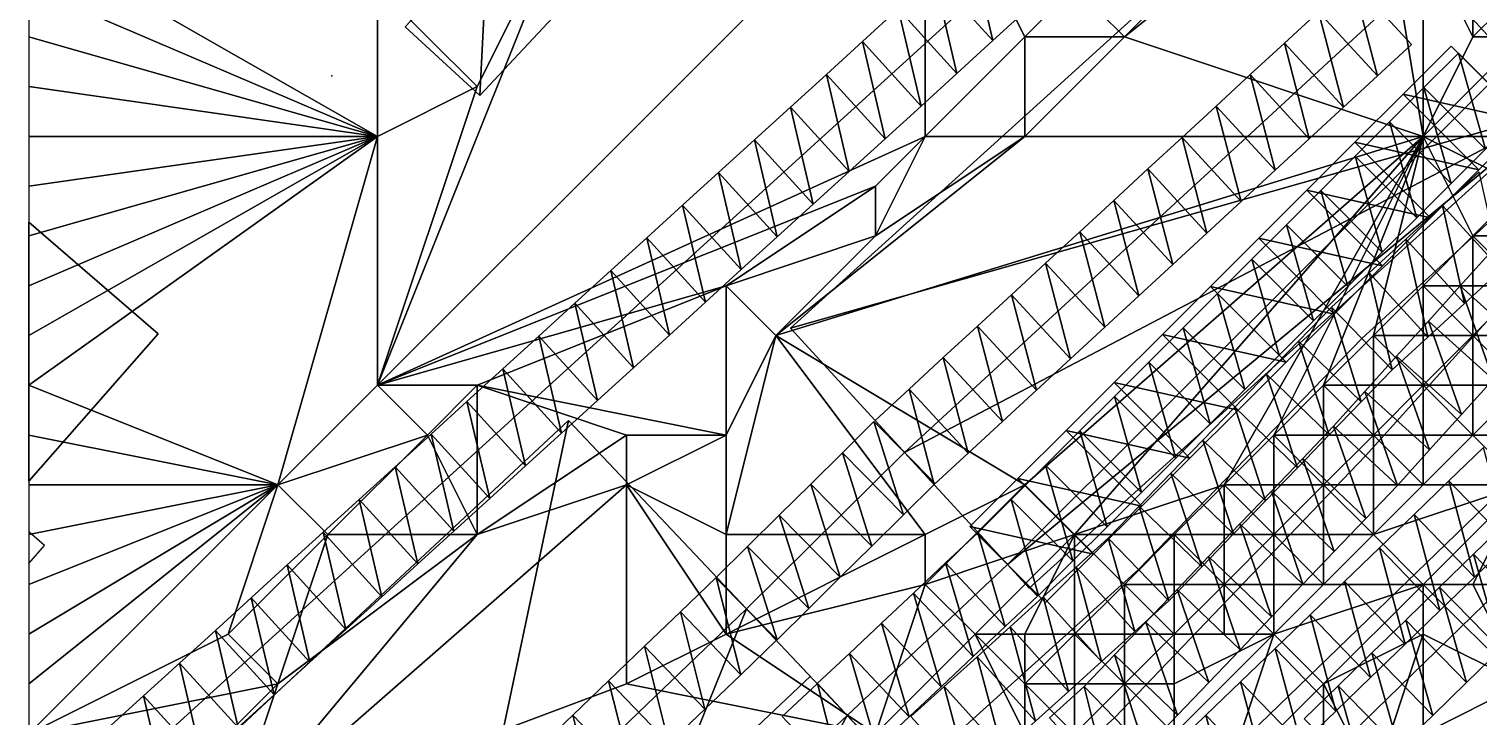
# Model space of a CAD drawing. Header units: metres. Extents: x -1103 to 901, y -902 to 905.
# Drawn here: x -1100 to -1041.8, y -477.3 to -449.7 of the extents above; entities that cross this region are included whole.
import ezdxf

# ---------------------------------------------------------------- set-up
doc = ezdxf.new("R2010")
doc.units = ezdxf.units.M
for name, color, linetype in [('OSM_BUILDING_FOOTPRINTS', 7, 'CONTINUOUS'), ('OSM_BUILDING_ROOFS', 1, 'CONTINUOUS'), ('OSM_BUILDING_WALLS', 8, 'CONTINUOUS'), ('OSM_RAIL_AXES', 6, 'CONTINUOUS'), ('OSM_RAIL_SURFACE', 7, 'CONTINUOUS'), ('OSM_TERRAIN', 3, 'CONTINUOUS'), ('OSM_TREES', 3, 'CONTINUOUS'), ('OSM_TUNNELS', 252, 'CONTINUOUS')]:
    doc.layers.add(name, color=color, linetype=linetype)

msp = doc.modelspace()

# ---------------------------------------------------------------- linework, layer by layer
at = {"layer": 'OSM_BUILDING_FOOTPRINTS'}
for points in [[(-1048.227, -442.514, 16.008), (-1038.632, -452.964, 16.008), (-1059.821, -472.152, 16.008), (-1060.694, -471.201, 16.008), (-1064.829, -466.7, 16.008), (-1069.416, -461.702, 16.008), (-1048.227, -442.514, 16.008)], [(-1081.564, -446.053, 17.325), (-1084.891, -449.592, 17.325), (-1081.896, -452.357, 17.325), (-1078.58, -448.818, 17.325), (-1081.564, -446.053, 17.325)], [(-1094.806, -461.934, 18.063), (-1100, -457.449, 18.063), (-1100, -467.852, 18.063)], [(-1054.416, -490.72, 14.952), (-1057.069, -487.9, 14.952), (-1059.025, -485.843, 14.952), (-1062.142, -482.548, 14.952), (-1064.729, -479.805, 14.952), (-1067.139, -477.262, 14.952), (-1071.184, -472.982, 14.952), (-1078.336, -465.418, 14.952), (-1100, -485.639, 14.952), (-1100, -507.15, 14.952), (-1099.547, -507.63, 14.952), (-1096.806, -510.528, 14.952), (-1094.584, -512.883, 14.952), (-1091.168, -516.488, 14.952), (-1089.488, -518.269, 14.952), (-1086.88, -521.022, 14.952)], [(-1099.371, -470.439, 18.063), (-1100, -469.894, 18.063), (-1100, -471.155, 18.063)]]:
    msp.add_polyline3d(points, close=True, dxfattribs=at)
at = {"layer": 'OSM_BUILDING_ROOFS'}
for points in [[(-1038.632, -452.964, 21.208), (-1048.227, -442.514, 21.208), (-1069.416, -461.702, 21.208)], [(-1081.896, -452.357, 22.525), (-1081.564, -446.053, 22.525), (-1084.891, -449.592, 22.525)], [(-1081.896, -452.357, 22.525), (-1078.58, -448.818, 22.525), (-1081.564, -446.053, 22.525)], [(-1038.632, -452.964, 21.208), (-1069.416, -461.702, 21.208), (-1064.829, -466.7, 21.208)], [(-1038.632, -452.964, 21.208), (-1064.829, -466.7, 21.208), (-1060.694, -471.201, 21.208)], [(-1038.632, -452.964, 21.208), (-1060.694, -471.201, 21.208), (-1059.821, -472.152, 21.208)], [(-1100, -457.449, 32.863), (-1100, -467.852, 32.863), (-1094.806, -461.934, 32.863)], [(-1089.488, -518.269, 20.152), (-1078.336, -465.418, 20.152), (-1100, -485.639, 20.152)], [(-1089.488, -518.269, 20.152), (-1071.184, -472.982, 20.152), (-1078.336, -465.418, 20.152)], [(-1089.488, -518.269, 20.152), (-1067.139, -477.262, 20.152), (-1071.184, -472.982, 20.152)], [(-1089.488, -518.269, 20.152), (-1064.729, -479.805, 20.152), (-1067.139, -477.262, 20.152)]]:
    msp.add_3dface(points, dxfattribs=at)
at = {"layer": 'OSM_BUILDING_WALLS'}
for points in [[(-1048.227, -442.514, 16.008), (-1069.416, -461.702, 16.008), (-1069.416, -461.702, 21.208)], [(-1048.227, -442.514, 16.008), (-1069.416, -461.702, 21.208), (-1048.227, -442.514, 21.208)], [(-1038.632, -452.964, 16.008), (-1048.227, -442.514, 16.008), (-1048.227, -442.514, 21.208)], [(-1038.632, -452.964, 16.008), (-1048.227, -442.514, 21.208), (-1038.632, -452.964, 21.208)], [(-1081.896, -452.357, 17.325), (-1078.58, -448.818, 17.325), (-1078.58, -448.818, 22.525)], [(-1081.896, -452.357, 17.325), (-1078.58, -448.818, 22.525), (-1081.896, -452.357, 22.525)], [(-1084.891, -449.592, 17.325), (-1081.896, -452.357, 17.325), (-1081.896, -452.357, 22.525)], [(-1084.891, -449.592, 17.325), (-1081.896, -452.357, 22.525), (-1084.891, -449.592, 22.525)], [(-1059.821, -472.152, 16.008), (-1038.632, -452.964, 16.008), (-1038.632, -452.964, 21.208)], [(-1059.821, -472.152, 16.008), (-1038.632, -452.964, 21.208), (-1059.821, -472.152, 21.208)], [(-1094.806, -461.934, 18.063), (-1100, -457.449, 18.063), (-1100, -457.449, 32.863)], [(-1094.806, -461.934, 18.063), (-1100, -457.449, 32.863), (-1094.806, -461.934, 32.863)], [(-1100, -457.449, 18.063), (-1100, -467.852, 18.063), (-1100, -467.852, 32.863)], [(-1100, -457.449, 18.063), (-1100, -467.852, 32.863), (-1100, -457.449, 32.863)], [(-1069.416, -461.702, 16.008), (-1064.829, -466.7, 16.008), (-1064.829, -466.7, 21.208)], [(-1069.416, -461.702, 16.008), (-1064.829, -466.7, 21.208), (-1069.416, -461.702, 21.208)], [(-1100, -467.852, 18.063), (-1094.806, -461.934, 18.063), (-1094.806, -461.934, 32.863)], [(-1100, -467.852, 18.063), (-1094.806, -461.934, 32.863), (-1100, -467.852, 32.863)], [(-1078.336, -465.418, 14.952), (-1100, -485.639, 14.952), (-1100, -485.639, 20.152)], [(-1078.336, -465.418, 14.952), (-1100, -485.639, 20.152), (-1078.336, -465.418, 20.152)], [(-1071.184, -472.982, 14.952), (-1078.336, -465.418, 14.952), (-1078.336, -465.418, 20.152)], [(-1071.184, -472.982, 14.952), (-1078.336, -465.418, 20.152), (-1071.184, -472.982, 20.152)], [(-1064.829, -466.7, 16.008), (-1060.694, -471.201, 16.008), (-1060.694, -471.201, 21.208)], [(-1064.829, -466.7, 16.008), (-1060.694, -471.201, 21.208), (-1064.829, -466.7, 21.208)], [(-1060.694, -471.201, 16.008), (-1059.821, -472.152, 16.008), (-1059.821, -472.152, 21.208)], [(-1060.694, -471.201, 16.008), (-1059.821, -472.152, 21.208), (-1060.694, -471.201, 21.208)], [(-1067.139, -477.262, 14.952), (-1071.184, -472.982, 14.952), (-1071.184, -472.982, 20.152)], [(-1067.139, -477.262, 14.952), (-1071.184, -472.982, 20.152), (-1067.139, -477.262, 20.152)], [(-1064.729, -479.805, 14.952), (-1067.139, -477.262, 14.952), (-1067.139, -477.262, 20.152)], [(-1064.729, -479.805, 14.952), (-1067.139, -477.262, 20.152), (-1064.729, -479.805, 20.152)]]:
    msp.add_3dface(points, dxfattribs=at)
at = {"layer": 'OSM_RAIL_AXES'}
for points in [[(-974.511, -394.273, 14.413), (-988.582, -407.776, 13.994), (-993.843, -414.334, 14.639), (-1002.509, -423.613, 14.852), (-1013.784, -437.68, 15.751), (-1032.011, -459.688, 16.295), (-1036.686, -468.082, 16.296), (-1057.069, -487.9, 17.326)], [(-1002.509, -423.613, 14.852), (-1025.931, -444.228, 16.53), (-1033.193, -449.967, 17.054), (-1046.469, -462.121, 18.558), (-1055.433, -471.4, 18.394), (-1064.729, -479.805, 18.292)], [(-1042.247, -430.459, 19.01), (-1100, -483.028, 19.033)], [(-1025.931, -444.228, 16.53), (-1046.314, -466.833, 17.554), (-1056.395, -477.361, 17.577), (-1062.142, -482.548, 17.852)], [(-1045.651, -449.016, 18.984), (-1064.829, -466.7, 19.357)], [(-1041.351, -451.892, 18.395), (-1060.694, -471.201, 18.579)], [(-1032.011, -459.688, 16.295), (-1058.472, -485.246, 17.521), (-1059.025, -485.843, 17.533)], [(-1064.829, -466.7, 18.992), (-1071.184, -472.982, 18.958)], [(-1060.694, -471.201, 18.612), (-1067.139, -477.262, 18.656)], [(-1071.184, -472.982, 19.387), (-1100, -500.659, 19.415)], [(-1067.139, -477.262, 18.634), (-1099.547, -507.63, 18.77)]]:
    msp.add_polyline3d(points, dxfattribs=at)
at = {"layer": 'OSM_RAIL_SURFACE'}
for points in [[(-1062.195, -446.25, 20.013), (-1063.638, -447.564, 20.02), (-1061.282, -450.153, 19.931)], [(-1062.195, -446.25, 20.013), (-1061.282, -450.153, 19.931), (-1059.839, -448.838, 19.914)], [(-1063.638, -447.564, 20.02), (-1065.082, -448.879, 20.022), (-1062.726, -451.467, 19.938)], [(-1063.638, -447.564, 20.02), (-1062.726, -451.467, 19.938), (-1061.282, -450.153, 19.931)], [(-1046.837, -447.73, 19.104), (-1048.207, -448.993, 19.142), (-1045.834, -451.566, 19.142)], [(-1046.837, -447.73, 19.104), (-1045.834, -451.566, 19.142), (-1044.465, -450.303, 19.104)], [(-1065.082, -448.879, 20.022), (-1066.526, -450.193, 20.023), (-1064.17, -452.781, 19.944)], [(-1065.082, -448.879, 20.022), (-1064.17, -452.781, 19.944), (-1062.726, -451.467, 19.938)], [(-1048.207, -448.993, 19.142), (-1049.577, -450.256, 19.179), (-1047.204, -452.829, 19.179)], [(-1048.207, -448.993, 19.142), (-1047.204, -452.829, 19.179), (-1045.834, -451.566, 19.142)], [(-1066.526, -450.193, 20.023), (-1067.97, -451.507, 20.023), (-1065.614, -454.095, 19.945)], [(-1066.526, -450.193, 20.023), (-1065.614, -454.095, 19.945), (-1064.17, -452.781, 19.944)], [(-1049.577, -450.256, 19.179), (-1050.947, -451.519, 19.21), (-1048.574, -454.092, 19.21)], [(-1049.577, -450.256, 19.179), (-1048.574, -454.092, 19.21), (-1047.204, -452.829, 19.179)], [(-1042.587, -450.653, 18.515), (-1043.969, -452.032, 18.534), (-1041.496, -454.509, 18.534)], [(-1042.587, -450.653, 18.515), (-1041.496, -454.509, 18.534), (-1040.115, -453.13, 18.515)], [(-1067.97, -451.507, 20.023), (-1069.414, -452.821, 20.023), (-1067.058, -455.41, 19.944)], [(-1067.97, -451.507, 20.023), (-1067.058, -455.41, 19.944), (-1065.614, -454.095, 19.945)], [(-1050.947, -451.519, 19.21), (-1052.317, -452.782, 19.24), (-1049.944, -455.355, 19.24)], [(-1050.947, -451.519, 19.21), (-1049.944, -455.355, 19.24), (-1048.574, -454.092, 19.21)], [(-1043.969, -452.032, 18.534), (-1045.351, -453.412, 18.553), (-1042.878, -455.889, 18.553)], [(-1043.969, -452.032, 18.534), (-1042.878, -455.889, 18.553), (-1041.496, -454.509, 18.534)], [(-1069.414, -452.821, 20.023), (-1070.858, -454.135, 20.024), (-1068.502, -456.724, 19.927)], [(-1069.414, -452.821, 20.023), (-1068.502, -456.724, 19.927), (-1067.058, -455.41, 19.944)], [(-1052.317, -452.782, 19.24), (-1053.686, -454.046, 19.257), (-1051.314, -456.619, 19.257)], [(-1052.317, -452.782, 19.24), (-1051.314, -456.619, 19.257), (-1049.944, -455.355, 19.24)], [(-1045.351, -453.412, 18.553), (-1046.732, -454.791, 18.566), (-1044.26, -457.268, 18.566)], [(-1045.351, -453.412, 18.553), (-1044.26, -457.268, 18.566), (-1042.878, -455.889, 18.553)], [(-1070.858, -454.135, 20.024), (-1072.301, -455.45, 20.024), (-1069.945, -458.038, 19.948)], [(-1070.858, -454.135, 20.024), (-1069.945, -458.038, 19.948), (-1068.502, -456.724, 19.927)], [(-1053.686, -454.046, 19.257), (-1055.056, -455.309, 19.274), (-1052.684, -457.882, 19.274)], [(-1053.686, -454.046, 19.257), (-1052.684, -457.882, 19.274), (-1051.314, -456.619, 19.257)], [(-1046.732, -454.791, 18.566), (-1048.114, -456.17, 18.579), (-1045.641, -458.647, 18.579)], [(-1046.732, -454.791, 18.566), (-1045.641, -458.647, 18.579), (-1044.26, -457.268, 18.566)], [(-1072.301, -455.45, 20.024), (-1073.745, -456.764, 20.025), (-1071.389, -459.352, 19.99)], [(-1072.301, -455.45, 20.024), (-1071.389, -459.352, 19.99), (-1069.945, -458.038, 19.948)], [(-1055.056, -455.309, 19.274), (-1056.426, -456.572, 19.312), (-1054.053, -459.145, 19.312)], [(-1055.056, -455.309, 19.274), (-1054.053, -459.145, 19.312), (-1052.684, -457.882, 19.274)], [(-1041.75, -455.429, 18.604), (-1043.225, -456.779, 18.782), (-1040.862, -459.361, 18.067)], [(-1056.426, -456.572, 19.312), (-1057.796, -457.835, 19.349), (-1055.423, -460.408, 19.349)], [(-1056.426, -456.572, 19.312), (-1055.423, -460.408, 19.349), (-1054.053, -459.145, 19.312)], [(-1048.114, -456.17, 18.579), (-1049.496, -457.549, 18.588), (-1047.023, -460.026, 18.588)], [(-1048.114, -456.17, 18.579), (-1047.023, -460.026, 18.588), (-1045.641, -458.647, 18.579)], [(-1073.745, -456.764, 20.025), (-1075.189, -458.078, 20.025), (-1072.833, -460.666, 19.954)], [(-1073.745, -456.764, 20.025), (-1072.833, -460.666, 19.954), (-1071.389, -459.352, 19.99)], [(-1043.225, -456.779, 18.782), (-1044.7, -458.13, 18.802), (-1042.337, -460.711, 18.299)], [(-1043.225, -456.779, 18.782), (-1042.337, -460.711, 18.299), (-1040.862, -459.361, 18.067)], [(-1049.496, -457.549, 18.588), (-1050.877, -458.929, 18.597), (-1048.405, -461.406, 18.597)], [(-1049.496, -457.549, 18.588), (-1048.405, -461.406, 18.597), (-1047.023, -460.026, 18.588)], [(-1075.189, -458.078, 20.025), (-1076.633, -459.392, 20.025), (-1074.277, -461.981, 19.846)], [(-1075.189, -458.078, 20.025), (-1074.277, -461.981, 19.846), (-1072.833, -460.666, 19.954)], [(-1057.796, -457.835, 19.349), (-1059.166, -459.098, 19.377), (-1056.793, -461.671, 19.377)], [(-1057.796, -457.835, 19.349), (-1056.793, -461.671, 19.377), (-1055.423, -460.408, 19.349)], [(-1044.7, -458.13, 18.802), (-1046.175, -459.48, 18.805), (-1043.812, -462.062, 18.538)], [(-1044.7, -458.13, 18.802), (-1043.812, -462.062, 18.538), (-1042.337, -460.711, 18.299)], [(-1050.877, -458.929, 18.597), (-1052.259, -460.308, 18.624), (-1049.786, -462.785, 18.624)], [(-1050.877, -458.929, 18.597), (-1049.786, -462.785, 18.624), (-1048.405, -461.406, 18.597)], [(-1041.244, -458.597, 18.323), (-1042.518, -460.009, 18.642), (-1039.919, -462.353, 17.489)], [(-1076.633, -459.392, 20.025), (-1078.077, -460.707, 20.017), (-1075.721, -463.295, 19.739)], [(-1076.633, -459.392, 20.025), (-1075.721, -463.295, 19.739), (-1074.277, -461.981, 19.846)], [(-1059.166, -459.098, 19.377), (-1060.536, -460.361, 19.406), (-1058.163, -462.934, 19.406)], [(-1059.166, -459.098, 19.377), (-1058.163, -462.934, 19.406), (-1056.793, -461.671, 19.377)], [(-1046.175, -459.48, 18.805), (-1047.688, -460.866, 18.788), (-1045.25, -463.377, 18.291)], [(-1046.175, -459.48, 18.805), (-1045.25, -463.377, 18.291), (-1043.812, -462.062, 18.538)], [(-1042.518, -460.009, 18.642), (-1043.792, -461.422, 18.556), (-1041.192, -463.766, 17.35)], [(-1042.518, -460.009, 18.642), (-1041.192, -463.766, 17.35), (-1039.919, -462.353, 17.489)], [(-1060.536, -460.361, 19.406), (-1061.905, -461.624, 19.429), (-1059.533, -464.197, 19.429)], [(-1060.536, -460.361, 19.406), (-1059.533, -464.197, 19.429), (-1058.163, -462.934, 19.406)], [(-1052.259, -460.308, 18.624), (-1053.641, -461.687, 18.651), (-1051.168, -464.164, 18.651)], [(-1052.259, -460.308, 18.624), (-1051.168, -464.164, 18.651), (-1049.786, -462.785, 18.624)], [(-1078.077, -460.707, 20.017), (-1079.521, -462.021, 20.05), (-1077.165, -464.609, 19.632)], [(-1078.077, -460.707, 20.017), (-1077.165, -464.609, 19.632), (-1075.721, -463.295, 19.739)], [(-1047.688, -460.866, 18.788), (-1049.008, -462.231, 18.759), (-1046.491, -464.663, 18.331)], [(-1047.688, -460.866, 18.788), (-1046.491, -464.663, 18.331), (-1045.25, -463.377, 18.291)], [(-1061.905, -461.624, 19.429), (-1063.275, -462.887, 19.452), (-1060.903, -465.46, 19.452)], [(-1061.905, -461.624, 19.429), (-1060.903, -465.46, 19.452), (-1059.533, -464.197, 19.429)], [(-1053.641, -461.687, 18.651), (-1055.022, -463.066, 18.665), (-1052.55, -465.543, 18.665)], [(-1053.641, -461.687, 18.651), (-1052.55, -465.543, 18.665), (-1051.168, -464.164, 18.651)], [(-1043.792, -461.422, 18.556), (-1045.066, -462.835, 18.251), (-1042.466, -465.179, 17.238)], [(-1043.792, -461.422, 18.556), (-1042.466, -465.179, 17.238), (-1041.192, -463.766, 17.35)], [(-1079.521, -462.021, 20.05), (-1080.964, -463.335, 19.661), (-1078.608, -465.923, 19.336)], [(-1079.521, -462.021, 20.05), (-1078.608, -465.923, 19.336), (-1077.165, -464.609, 19.632)], [(-1049.008, -462.231, 18.759), (-1050.288, -463.557, 18.736), (-1047.771, -465.988, 18.523)], [(-1049.008, -462.231, 18.759), (-1047.771, -465.988, 18.523), (-1046.491, -464.663, 18.331)], [(-1063.275, -462.887, 19.452), (-1064.645, -464.151, 19.465), (-1062.272, -466.724, 19.465)], [(-1063.275, -462.887, 19.452), (-1062.272, -466.724, 19.465), (-1060.903, -465.46, 19.452)], [(-1045.066, -462.835, 18.251), (-1046.34, -464.248, 18.534), (-1043.74, -466.592, 17.373)], [(-1045.066, -462.835, 18.251), (-1043.74, -466.592, 17.373), (-1042.466, -465.179, 17.238)], [(-1080.964, -463.335, 19.661), (-1082.408, -464.649, 19.431), (-1080.052, -467.238, 19.278)], [(-1080.964, -463.335, 19.661), (-1080.052, -467.238, 19.278), (-1078.608, -465.923, 19.336)], [(-1055.022, -463.066, 18.665), (-1056.404, -464.446, 18.68), (-1053.931, -466.923, 18.68)], [(-1055.022, -463.066, 18.665), (-1053.931, -466.923, 18.68), (-1052.55, -465.543, 18.665)], [(-1050.288, -463.557, 18.736), (-1051.569, -464.882, 18.713), (-1049.052, -467.314, 18.162)], [(-1050.288, -463.557, 18.736), (-1049.052, -467.314, 18.162), (-1047.771, -465.988, 18.523)], [(-1064.645, -464.151, 19.465), (-1066.015, -465.414, 19.477), (-1063.642, -467.987, 19.477)], [(-1064.645, -464.151, 19.465), (-1063.642, -467.987, 19.477), (-1062.272, -466.724, 19.465)], [(-1082.408, -464.649, 19.431), (-1083.852, -465.963, 19.328), (-1081.496, -468.552, 19.221)], [(-1082.408, -464.649, 19.431), (-1081.496, -468.552, 19.221), (-1080.052, -467.238, 19.278)], [(-1056.404, -464.446, 18.68), (-1057.786, -465.825, 18.689), (-1055.313, -468.302, 18.689)], [(-1056.404, -464.446, 18.68), (-1055.313, -468.302, 18.689), (-1053.931, -466.923, 18.68)], [(-1046.34, -464.248, 18.534), (-1047.596, -465.642, 18.443), (-1045.031, -468.023, 17.323)], [(-1046.34, -464.248, 18.534), (-1045.031, -468.023, 17.323), (-1043.74, -466.592, 17.373)], [(-1051.569, -464.882, 18.713), (-1052.85, -466.208, 18.69), (-1050.333, -468.639, 18.288)], [(-1051.569, -464.882, 18.713), (-1050.333, -468.639, 18.288), (-1049.052, -467.314, 18.162)], [(-1066.059, -465.456, 19.14), (-1067.33, -466.712, 19.166), (-1064.87, -469.201, 19.137)], [(-1066.059, -465.456, 19.14), (-1064.87, -469.201, 19.137), (-1063.598, -467.945, 19.084)], [(-1057.786, -465.825, 18.689), (-1059.167, -467.204, 18.697), (-1056.695, -469.681, 18.697)], [(-1057.786, -465.825, 18.689), (-1056.695, -469.681, 18.697), (-1055.313, -468.302, 18.689)], [(-1047.596, -465.642, 18.443), (-1048.838, -466.938, 18.175), (-1046.31, -469.359, 17.209)], [(-1047.596, -465.642, 18.443), (-1046.31, -469.359, 17.209), (-1045.031, -468.023, 17.323)], [(-1083.852, -465.963, 19.328), (-1085.296, -467.278, 19.319), (-1082.94, -469.866, 19.174)], [(-1083.852, -465.963, 19.328), (-1082.94, -469.866, 19.174), (-1081.496, -468.552, 19.221)], [(-1052.85, -466.208, 18.69), (-1054.13, -467.533, 18.667), (-1051.613, -469.965, 18.377)], [(-1052.85, -466.208, 18.69), (-1051.613, -469.965, 18.377), (-1050.333, -468.639, 18.288)], [(-1041.583, -466.5, 16.913), (-1042.975, -467.845, 16.94), (-1040.544, -470.363, 16.617)], [(-1067.33, -466.712, 19.166), (-1068.601, -467.968, 19.134), (-1066.141, -470.458, 19.113)], [(-1067.33, -466.712, 19.166), (-1066.141, -470.458, 19.113), (-1064.87, -469.201, 19.137)], [(-1048.838, -466.938, 18.175), (-1050.098, -468.254, 18.47), (-1047.57, -470.675, 17.294)], [(-1048.838, -466.938, 18.175), (-1047.57, -470.675, 17.294), (-1046.31, -469.359, 17.209)], [(-1085.296, -467.278, 19.319), (-1086.74, -468.592, 19.334), (-1084.384, -471.18, 19.201)], [(-1085.296, -467.278, 19.319), (-1084.384, -471.18, 19.201), (-1082.94, -469.866, 19.174)], [(-1059.167, -467.204, 18.697), (-1060.549, -468.583, 18.698), (-1058.076, -471.06, 18.698)], [(-1059.167, -467.204, 18.697), (-1058.076, -471.06, 18.698), (-1056.695, -469.681, 18.697)], [(-1054.13, -467.533, 18.667), (-1055.411, -468.859, 18.643), (-1052.894, -471.29, 18.039)], [(-1054.13, -467.533, 18.667), (-1052.894, -471.29, 18.039), (-1051.613, -469.965, 18.377)], [(-1068.601, -467.968, 19.134), (-1069.872, -469.225, 19.101), (-1067.412, -471.714, 19.103)], [(-1068.601, -467.968, 19.134), (-1067.412, -471.714, 19.103), (-1066.141, -470.458, 19.113)], [(-1050.098, -468.254, 18.47), (-1051.358, -469.57, 18.268), (-1048.83, -471.991, 17.271)], [(-1050.098, -468.254, 18.47), (-1048.83, -471.991, 17.271), (-1047.57, -470.675, 17.294)], [(-1042.975, -467.845, 16.94), (-1044.368, -469.191, 16.959), (-1041.937, -471.708, 16.517)], [(-1042.975, -467.845, 16.94), (-1041.937, -471.708, 16.517), (-1040.544, -470.363, 16.617)], [(-1086.74, -468.592, 19.334), (-1088.184, -469.906, 19.349), (-1085.828, -472.494, 19.231)], [(-1086.74, -468.592, 19.334), (-1085.828, -472.494, 19.231), (-1084.384, -471.18, 19.201)], [(-1060.549, -468.583, 18.698), (-1061.931, -469.963, 18.699), (-1059.458, -472.44, 18.699)], [(-1060.549, -468.583, 18.698), (-1059.458, -472.44, 18.699), (-1058.076, -471.06, 18.698)], [(-1069.872, -469.225, 19.101), (-1071.143, -470.481, 19.078), (-1068.683, -472.97, 18.99)], [(-1069.872, -469.225, 19.101), (-1068.683, -472.97, 18.99), (-1067.412, -471.714, 19.103)], [(-1055.411, -468.859, 18.643), (-1056.65, -470.143, 18.622), (-1054.216, -472.657, 18.218)], [(-1055.411, -468.859, 18.643), (-1054.216, -472.657, 18.218), (-1052.894, -471.29, 18.039)], [(-1044.368, -469.191, 16.959), (-1045.761, -470.536, 16.983), (-1043.329, -473.053, 16.726)], [(-1044.368, -469.191, 16.959), (-1043.329, -473.053, 16.726), (-1041.937, -471.708, 16.517)], [(-1088.184, -469.906, 19.349), (-1089.627, -471.22, 19.379), (-1087.271, -473.809, 19.261)], [(-1088.184, -469.906, 19.349), (-1087.271, -473.809, 19.261), (-1085.828, -472.494, 19.231)], [(-1061.893, -469.926, 18.875), (-1063.182, -471.138, 18.834), (-1060.784, -473.688, 18.611)], [(-1061.893, -469.926, 18.875), (-1060.784, -473.688, 18.611), (-1059.496, -472.476, 18.554)], [(-1051.358, -469.57, 18.268), (-1052.618, -470.886, 18.144), (-1050.09, -473.307, 17.236)], [(-1051.358, -469.57, 18.268), (-1050.09, -473.307, 17.236), (-1048.83, -471.991, 17.271)], [(-1040.624, -469.47, 16.705), (-1041.983, -470.791, 16.718), (-1039.543, -473.3, 16.364)], [(-1071.143, -470.481, 19.078), (-1072.415, -471.737, 19.034), (-1069.954, -474.226, 18.98)], [(-1071.143, -470.481, 19.078), (-1069.954, -474.226, 18.98), (-1068.683, -472.97, 18.99)], [(-1056.65, -470.143, 18.622), (-1057.935, -471.303, 18.582), (-1055.587, -473.899, 18.278)], [(-1056.65, -470.143, 18.622), (-1055.587, -473.899, 18.278), (-1054.216, -472.657, 18.218)], [(-1045.761, -470.536, 16.983), (-1047.154, -471.881, 16.994), (-1044.722, -474.398, 16.595)], [(-1045.761, -470.536, 16.983), (-1044.722, -474.398, 16.595), (-1043.329, -473.053, 16.726)], [(-1063.182, -471.138, 18.834), (-1064.471, -472.35, 18.804), (-1062.073, -474.9, 18.742)], [(-1063.182, -471.138, 18.834), (-1062.073, -474.9, 18.742), (-1060.784, -473.688, 18.611)], [(-1052.618, -470.886, 18.144), (-1053.878, -472.202, 18.366), (-1051.35, -474.623, 17.226)], [(-1052.618, -470.886, 18.144), (-1051.35, -474.623, 17.226), (-1050.09, -473.307, 17.236)], [(-1041.983, -470.791, 16.718), (-1043.341, -472.112, 16.783), (-1040.901, -474.622, 16.336)], [(-1041.983, -470.791, 16.718), (-1040.901, -474.622, 16.336), (-1039.543, -473.3, 16.364)], [(-1089.627, -471.22, 19.379), (-1091.071, -472.535, 19.41), (-1088.715, -475.123, 19.279)], [(-1089.627, -471.22, 19.379), (-1088.715, -475.123, 19.279), (-1087.271, -473.809, 19.261)], [(-1072.397, -471.72, 19.507), (-1073.837, -473.104, 19.507), (-1071.413, -475.628, 19.507)], [(-1072.397, -471.72, 19.507), (-1071.413, -475.628, 19.507), (-1069.972, -474.244, 19.507)], [(-1057.935, -471.303, 18.582), (-1059.263, -472.503, 18.502), (-1056.915, -475.1, 17.991)], [(-1057.935, -471.303, 18.582), (-1056.915, -475.1, 17.991), (-1055.587, -473.899, 18.278)], [(-1053.878, -472.202, 18.366), (-1055.138, -473.519, 18.105), (-1052.61, -475.939, 17.253)], [(-1053.878, -472.202, 18.366), (-1052.61, -475.939, 17.253), (-1051.35, -474.623, 17.226)], [(-1047.154, -471.881, 16.994), (-1048.546, -473.226, 17.004), (-1046.115, -475.744, 16.724)], [(-1047.154, -471.881, 16.994), (-1046.115, -475.744, 16.724), (-1044.722, -474.398, 16.595)], [(-1043.341, -472.112, 16.783), (-1044.7, -473.433, 16.783), (-1042.26, -475.943, 16.372)], [(-1043.341, -472.112, 16.783), (-1042.26, -475.943, 16.372), (-1040.901, -474.622, 16.336)], [(-1091.071, -472.535, 19.41), (-1092.515, -473.849, 19.424), (-1090.159, -476.437, 19.277)], [(-1091.071, -472.535, 19.41), (-1090.159, -476.437, 19.277), (-1088.715, -475.123, 19.279)], [(-1064.471, -472.35, 18.804), (-1065.76, -473.563, 18.824), (-1063.362, -476.112, 18.717)], [(-1064.471, -472.35, 18.804), (-1063.362, -476.112, 18.717), (-1062.073, -474.9, 18.742)], [(-1059.263, -472.503, 18.502), (-1060.591, -473.704, 18.569), (-1058.243, -476.3, 18.297)], [(-1059.263, -472.503, 18.502), (-1058.243, -476.3, 18.297), (-1056.915, -475.1, 17.991)], [(-1073.837, -473.104, 19.507), (-1075.278, -474.487, 19.506), (-1072.854, -477.012, 19.506)], [(-1073.837, -473.104, 19.507), (-1072.854, -477.012, 19.506), (-1071.413, -475.628, 19.507)], [(-1048.546, -473.226, 17.004), (-1049.939, -474.571, 17.017), (-1047.508, -477.089, 16.837)], [(-1048.546, -473.226, 17.004), (-1047.508, -477.089, 16.837), (-1046.115, -475.744, 16.724)], [(-1044.7, -473.433, 16.783), (-1046.059, -474.755, 16.803), (-1043.619, -477.264, 16.477)], [(-1044.7, -473.433, 16.783), (-1043.619, -477.264, 16.477), (-1042.26, -475.943, 16.372)], [(-1092.515, -473.849, 19.424), (-1093.959, -475.163, 19.466), (-1091.603, -477.751, 19.282)], [(-1092.515, -473.849, 19.424), (-1091.603, -477.751, 19.282), (-1090.159, -476.437, 19.277)], [(-1065.76, -473.563, 18.824), (-1067.049, -474.775, 18.844), (-1064.651, -477.324, 18.692)], [(-1065.76, -473.563, 18.824), (-1064.651, -477.324, 18.692), (-1063.362, -476.112, 18.717)], [(-1060.591, -473.704, 18.569), (-1061.919, -474.905, 18.734), (-1059.571, -477.501, 18.257)], [(-1060.591, -473.704, 18.569), (-1059.571, -477.501, 18.257), (-1058.243, -476.3, 18.297)], [(-1055.138, -473.519, 18.105), (-1056.398, -474.835, 18.101), (-1053.87, -477.255, 17.265)], [(-1055.138, -473.519, 18.105), (-1053.87, -477.255, 17.265), (-1052.61, -475.939, 17.253)], [(-1075.278, -474.487, 19.506), (-1076.719, -475.871, 19.498), (-1074.294, -478.395, 19.498)], [(-1075.278, -474.487, 19.506), (-1074.294, -478.395, 19.498), (-1072.854, -477.012, 19.506)], [(-1049.939, -474.571, 17.017), (-1051.332, -475.916, 17.045), (-1048.9, -478.434, 16.681)], [(-1049.939, -474.571, 17.017), (-1048.9, -478.434, 16.681), (-1047.508, -477.089, 16.837)], [(-1093.959, -475.163, 19.466), (-1095.403, -476.477, 19.596), (-1093.047, -479.066, 19.286)], [(-1093.959, -475.163, 19.466), (-1093.047, -479.066, 19.286), (-1091.603, -477.751, 19.282)], [(-1067.049, -474.775, 18.844), (-1068.338, -475.987, 18.864), (-1065.94, -478.536, 18.709)], [(-1067.049, -474.775, 18.844), (-1065.94, -478.536, 18.709), (-1064.651, -477.324, 18.692)], [(-1061.919, -474.905, 18.734), (-1063.247, -476.106, 18.712), (-1060.899, -478.702, 18.36)], [(-1061.919, -474.905, 18.734), (-1060.899, -478.702, 18.36), (-1059.571, -477.501, 18.257)], [(-1056.398, -474.835, 18.101), (-1057.612, -476.104, 18.217), (-1055.177, -478.618, 17.352)], [(-1056.398, -474.835, 18.101), (-1055.177, -478.618, 17.352), (-1053.87, -477.255, 17.265)], [(-1046.059, -474.755, 16.803), (-1047.418, -476.076, 16.883), (-1044.978, -478.585, 16.519)], [(-1046.059, -474.755, 16.803), (-1044.978, -478.585, 16.519), (-1043.619, -477.264, 16.477)], [(-1076.719, -475.871, 19.498), (-1078.16, -477.255, 19.49), (-1075.735, -479.779, 19.49)], [(-1076.719, -475.871, 19.498), (-1075.735, -479.779, 19.49), (-1074.294, -478.395, 19.498)], [(-1068.335, -475.985, 18.754), (-1069.744, -477.305, 18.759), (-1067.351, -479.859, 18.759)], [(-1068.335, -475.985, 18.754), (-1067.351, -479.859, 18.759), (-1065.942, -478.539, 18.754)], [(-1063.247, -476.106, 18.712), (-1064.575, -477.306, 18.689), (-1062.227, -479.902, 18.272)], [(-1063.247, -476.106, 18.712), (-1062.227, -479.902, 18.272), (-1060.899, -478.702, 18.36)], [(-1057.612, -476.104, 18.217), (-1059.004, -477.358, 18.063), (-1056.659, -479.957, 17.51)], [(-1057.612, -476.104, 18.217), (-1056.659, -479.957, 17.51), (-1055.177, -478.618, 17.352)], [(-1051.332, -475.916, 17.045), (-1052.725, -477.261, 17.075), (-1050.293, -479.779, 16.867)], [(-1051.332, -475.916, 17.045), (-1050.293, -479.779, 16.867), (-1048.9, -478.434, 16.681)], [(-1047.418, -476.076, 16.883), (-1048.777, -477.397, 16.855), (-1046.337, -479.906, 16.553)], [(-1047.418, -476.076, 16.883), (-1046.337, -479.906, 16.553), (-1044.978, -478.585, 16.519)], [(-1095.403, -476.477, 19.596), (-1096.846, -477.791, 19.67), (-1094.491, -480.38, 19.284)], [(-1095.403, -476.477, 19.596), (-1094.491, -480.38, 19.284), (-1093.047, -479.066, 19.286)], [(-1078.16, -477.255, 19.49), (-1079.601, -478.639, 19.481), (-1077.176, -481.163, 19.481)], [(-1078.16, -477.255, 19.49), (-1077.176, -481.163, 19.481), (-1075.735, -479.779, 19.49)], [(-1052.725, -477.261, 17.075), (-1054.117, -478.607, 17.14), (-1051.686, -481.124, 16.955)], [(-1052.725, -477.261, 17.075), (-1051.686, -481.124, 16.955), (-1050.293, -479.779, 16.867)]]:
    msp.add_3dface(points, dxfattribs=at)
at = {"layer": 'OSM_TERRAIN'}
for points in [[(-1086, -464, 19.972), (-1064, -454, 19.802), (-1064, -442, 19.999)], [(-1086, -464, 19.972), (-1064, -442, 19.999), (-1078, -444, 19.957)], [(-1064, -454, 19.802), (-1060, -450, 19.787), (-1064, -442, 19.999)], [(-1060, -450, 19.787), (-1058, -448, 19.744), (-1064, -442, 19.999)], [(-1056, -450, 18.947), (-1046, -442, 18.891), (-1052, -446, 18.947)], [(-1056, -450, 18.947), (-1044, -454, 18.874), (-1046, -442, 18.891)], [(-1044, -454, 18.874), (-1044, -446, 18.842), (-1046, -442, 18.891)], [(-1082, -452, 19.945), (-1086, -464, 19.972), (-1078, -444, 19.957)], [(-1082, -452, 19.945), (-1078, -444, 19.957), (-1086, -448, 19.204)], [(-1100, -448, 19.51), (-1086, -454, 19.931), (-1100, -446, 19.4)], [(-1100, -446, 19.4), (-1086, -454, 19.931), (-1086, -448, 19.204)], [(-1056, -450, 18.947), (-1052, -446, 18.947), (-1058, -448, 19.744)], [(-1044, -454, 18.874), (-1042, -450, 18.947), (-1044, -446, 18.842)], [(-1042, -450, 18.947), (-1042, -448, 18.767), (-1044, -446, 18.842)], [(-1100, -450, 19.62), (-1086, -454, 19.931), (-1100, -448, 19.51)], [(-1086, -454, 19.931), (-1082, -452, 19.945), (-1086, -448, 19.204)], [(-1060, -450, 19.787), (-1056, -450, 18.947), (-1058, -448, 19.744)], [(-1042, -450, 18.947), (-1040, -450, 18.621), (-1040, -448, 17.98)], [(-1042, -450, 18.947), (-1040, -448, 17.98), (-1042, -448, 18.767)], [(-1100, -452, 19.73), (-1086, -454, 19.931), (-1100, -450, 19.62)], [(-1060, -454, 18.947), (-1060, -450, 19.787), (-1064, -454, 19.802)], [(-1060, -454, 18.947), (-1056, -450, 18.947), (-1060, -450, 19.787)], [(-1060, -454, 18.947), (-1044, -454, 18.874), (-1056, -450, 18.947)], [(-1044, -454, 18.874), (-1038, -454, 17.946), (-1040, -450, 18.621)], [(-1044, -454, 18.874), (-1040, -450, 18.621), (-1042, -450, 18.947)], [(-1100, -454, 19.921), (-1086, -454, 19.931), (-1100, -452, 19.73)], [(-1086, -464, 19.972), (-1082, -452, 19.945), (-1086, -454, 19.931)], [(-1090, -468, 19.899), (-1086, -454, 19.931), (-1100, -464, 20.075)], [(-1100, -464, 20.075), (-1086, -454, 19.931), (-1100, -462, 20.075)], [(-1100, -462, 20.075), (-1086, -454, 19.931), (-1100, -460, 20.075)], [(-1100, -460, 20.075), (-1086, -454, 19.931), (-1100, -458, 20.075)], [(-1100, -458, 20.075), (-1086, -454, 19.931), (-1100, -456, 20.04)], [(-1100, -456, 20.04), (-1086, -454, 19.931), (-1100, -454, 19.921)], [(-1090, -468, 19.899), (-1086, -464, 19.972), (-1086, -454, 19.931)], [(-1066, -456, 19.77), (-1064, -454, 19.802), (-1086, -464, 19.972)], [(-1060, -468, 18.833), (-1044, -454, 18.874), (-1070, -462, 19.115)], [(-1070, -462, 19.115), (-1060, -454, 18.947), (-1066, -458, 19.17)], [(-1070, -462, 19.115), (-1044, -454, 18.874), (-1060, -454, 18.947)], [(-1066, -456, 19.77), (-1066, -458, 19.17), (-1064, -454, 19.802)], [(-1066, -458, 19.17), (-1060, -454, 18.947), (-1064, -454, 19.802)], [(-1060, -468, 18.833), (-1058, -470, 18.55), (-1044, -454, 18.874)], [(-1058, -470, 18.55), (-1052, -468, 18.458), (-1044, -454, 18.874)], [(-1052, -468, 18.458), (-1050, -466, 18.511), (-1044, -454, 18.874)], [(-1050, -466, 18.511), (-1048, -464, 18.53), (-1044, -454, 18.874)], [(-1048, -464, 18.53), (-1046, -462, 18.542), (-1044, -454, 18.874)], [(-1046, -462, 18.542), (-1044, -460, 18.532), (-1044, -454, 18.874)], [(-1044, -460, 18.532), (-1042, -458, 18.506), (-1044, -454, 18.874)], [(-1042, -458, 18.506), (-1040, -456, 18.184), (-1044, -454, 18.874)], [(-1040, -456, 18.184), (-1038, -454, 17.946), (-1044, -454, 18.874)], [(-1072, -460, 19.892), (-1066, -456, 19.77), (-1086, -464, 19.972)], [(-1072, -460, 19.892), (-1066, -458, 19.17), (-1066, -456, 19.77)], [(-1042, -458, 18.506), (-1040, -458, 18.393), (-1040, -456, 18.184)], [(-1070, -462, 19.115), (-1066, -458, 19.17), (-1072, -460, 19.892)], [(-1044, -460, 18.532), (-1042, -460, 18.524), (-1042, -458, 18.506)], [(-1042, -460, 18.524), (-1040, -460, 17.519), (-1042, -458, 18.506)], [(-1040, -460, 17.519), (-1040, -458, 18.393), (-1042, -458, 18.506)], [(-1082, -464, 19.355), (-1072, -460, 19.892), (-1086, -464, 19.972)], [(-1072, -466, 19.649), (-1072, -460, 19.892), (-1082, -464, 19.355)], [(-1072, -466, 19.649), (-1070, -462, 19.115), (-1072, -460, 19.892)], [(-1046, -462, 18.542), (-1044, -462, 18.542), (-1044, -460, 18.532)], [(-1044, -462, 18.542), (-1042, -462, 17.548), (-1044, -460, 18.532)], [(-1042, -462, 17.548), (-1042, -460, 18.524), (-1044, -460, 18.532)], [(-1042, -462, 17.548), (-1040, -462, 17.545), (-1040, -460, 17.519)], [(-1042, -462, 17.548), (-1040, -460, 17.519), (-1042, -460, 18.524)], [(-1072, -470, 18.952), (-1064, -470, 19.008), (-1070, -462, 19.115)], [(-1072, -470, 18.952), (-1070, -462, 19.115), (-1072, -466, 19.649)], [(-1064, -470, 19.008), (-1060, -468, 18.833), (-1070, -462, 19.115)], [(-1048, -464, 18.53), (-1046, -464, 18.536), (-1046, -462, 18.542)], [(-1046, -464, 18.536), (-1044, -464, 17.559), (-1046, -462, 18.542)], [(-1044, -464, 17.559), (-1044, -462, 18.542), (-1046, -462, 18.542)], [(-1044, -464, 17.559), (-1042, -464, 17.556), (-1042, -462, 17.548)], [(-1044, -464, 17.559), (-1042, -462, 17.548), (-1044, -462, 18.542)], [(-1042, -464, 17.556), (-1040, -464, 16.752), (-1042, -462, 17.548)], [(-1040, -464, 16.752), (-1040, -462, 17.545), (-1042, -462, 17.548)], [(-1100, -466, 20.075), (-1090, -468, 19.899), (-1100, -464, 20.075)], [(-1090, -468, 19.899), (-1084, -466, 19.203), (-1086, -464, 19.972)], [(-1084, -466, 19.203), (-1082, -464, 19.355), (-1086, -464, 19.972)], [(-1082, -470, 19.026), (-1082, -464, 19.355), (-1084, -466, 19.203)], [(-1082, -470, 19.026), (-1076, -466, 19.185), (-1082, -464, 19.355)], [(-1076, -466, 19.185), (-1072, -466, 19.649), (-1082, -464, 19.355)], [(-1050, -466, 18.511), (-1048, -466, 18.511), (-1048, -464, 18.53)], [(-1048, -466, 18.511), (-1046, -466, 17.56), (-1048, -464, 18.53)], [(-1046, -466, 17.56), (-1046, -464, 18.536), (-1048, -464, 18.53)], [(-1046, -466, 17.56), (-1044, -466, 17.56), (-1044, -464, 17.559)], [(-1046, -466, 17.56), (-1044, -464, 17.559), (-1046, -464, 18.536)], [(-1044, -466, 17.56), (-1042, -466, 16.813), (-1044, -464, 17.559)], [(-1042, -466, 16.813), (-1042, -464, 17.556), (-1044, -464, 17.559)], [(-1042, -466, 16.813), (-1040, -464, 16.752), (-1042, -464, 17.556)], [(-1042, -466, 16.813), (-1036, -466, 16.283), (-1040, -464, 16.752)], [(-1100, -468, 20.076), (-1090, -468, 19.899), (-1100, -466, 20.075)], [(-1088, -470, 19.179), (-1084, -466, 19.203), (-1090, -468, 19.899)], [(-1088, -470, 19.179), (-1082, -470, 19.026), (-1084, -466, 19.203)], [(-1082, -470, 19.026), (-1076, -468, 18.582), (-1076, -466, 19.185)], [(-1076, -468, 18.582), (-1072, -466, 19.649), (-1076, -466, 19.185)], [(-1076, -468, 18.582), (-1072, -470, 18.952), (-1072, -466, 19.649)], [(-1052, -468, 18.458), (-1050, -468, 18.47), (-1050, -466, 18.511)], [(-1050, -468, 18.47), (-1048, -468, 17.538), (-1050, -466, 18.511)], [(-1048, -468, 17.538), (-1048, -466, 18.511), (-1050, -466, 18.511)], [(-1048, -468, 17.538), (-1046, -468, 17.549), (-1046, -466, 17.56)], [(-1048, -468, 17.538), (-1046, -466, 17.56), (-1048, -466, 18.511)], [(-1046, -468, 17.549), (-1044, -468, 16.851), (-1046, -466, 17.56)], [(-1044, -468, 16.851), (-1044, -466, 17.56), (-1046, -466, 17.56)], [(-1044, -468, 16.851), (-1042, -466, 16.813), (-1044, -466, 17.56)], [(-1044, -468, 16.851), (-1040, -468, 16.723), (-1042, -466, 16.813)], [(-1040, -468, 16.723), (-1036, -466, 16.283), (-1042, -466, 16.813)], [(-1100, -476, 20.078), (-1100, -478, 19.764), (-1090, -468, 19.899)], [(-1100, -476, 20.078), (-1090, -468, 19.899), (-1100, -474, 20.078)], [(-1100, -478, 19.764), (-1092, -474, 19.199), (-1090, -468, 19.899)], [(-1100, -474, 20.078), (-1090, -468, 19.899), (-1100, -472, 20.076)], [(-1100, -472, 20.076), (-1090, -468, 19.899), (-1100, -470, 20.075)], [(-1100, -470, 20.075), (-1090, -468, 19.899), (-1100, -468, 20.076)], [(-1092, -482, 18.608), (-1076, -468, 18.582), (-1082, -470, 19.026)], [(-1092, -482, 18.608), (-1076, -476, 18.582), (-1076, -468, 18.582)], [(-1092, -474, 19.199), (-1088, -470, 19.179), (-1090, -468, 19.899)], [(-1076, -476, 18.582), (-1072, -474, 18.952), (-1076, -468, 18.582)], [(-1072, -474, 18.952), (-1072, -470, 18.952), (-1076, -468, 18.582)], [(-1064, -472, 18.674), (-1058, -470, 18.55), (-1060, -468, 18.833)], [(-1064, -472, 18.674), (-1060, -468, 18.833), (-1064, -470, 19.008)], [(-1054, -470, 18.431), (-1052, -468, 18.458), (-1058, -470, 18.55)], [(-1054, -470, 18.431), (-1052, -470, 18.431), (-1052, -468, 18.458)], [(-1052, -470, 18.431), (-1050, -470, 17.532), (-1052, -468, 18.458)], [(-1050, -470, 17.532), (-1050, -468, 18.47), (-1052, -468, 18.458)], [(-1050, -470, 17.532), (-1048, -470, 17.533), (-1048, -468, 17.538)], [(-1050, -470, 17.532), (-1048, -468, 17.538), (-1050, -468, 18.47)], [(-1048, -470, 17.533), (-1046, -470, 16.875), (-1048, -468, 17.538)], [(-1046, -470, 16.875), (-1046, -468, 17.549), (-1048, -468, 17.538)], [(-1044, -472, 16.809), (-1040, -468, 16.723), (-1046, -470, 16.875)], [(-1046, -470, 16.875), (-1044, -468, 16.851), (-1046, -468, 17.549)], [(-1046, -470, 16.875), (-1040, -468, 16.723), (-1044, -468, 16.851)], [(-1044, -472, 16.809), (-1042, -472, 16.35), (-1040, -468, 16.723)], [(-1042, -472, 16.35), (-1038, -472, 16.315), (-1040, -468, 16.723)], [(-1090, -476, 19.198), (-1088, -470, 19.179), (-1092, -474, 19.199)], [(-1090, -476, 19.198), (-1092, -482, 18.608), (-1082, -470, 19.026)], [(-1090, -476, 19.198), (-1082, -470, 19.026), (-1088, -470, 19.179)], [(-1072, -474, 18.952), (-1064, -472, 18.674), (-1064, -470, 19.008)], [(-1072, -474, 18.952), (-1064, -470, 19.008), (-1072, -470, 18.952)], [(-1062, -474, 18.686), (-1058, -470, 18.55), (-1064, -472, 18.674)], [(-1062, -474, 18.686), (-1060, -474, 18.278), (-1058, -470, 18.55)], [(-1060, -474, 18.278), (-1058, -474, 18.285), (-1058, -470, 18.55)], [(-1058, -474, 18.285), (-1056, -472, 18.377), (-1058, -470, 18.55)], [(-1056, -472, 18.377), (-1054, -470, 18.431), (-1058, -470, 18.55)], [(-1056, -472, 18.377), (-1054, -472, 18.388), (-1054, -470, 18.431)], [(-1054, -472, 18.388), (-1052, -472, 17.513), (-1054, -470, 18.431)], [(-1052, -472, 17.513), (-1052, -470, 18.431), (-1054, -470, 18.431)], [(-1052, -472, 17.513), (-1050, -472, 17.521), (-1050, -470, 17.532)], [(-1052, -472, 17.513), (-1050, -470, 17.532), (-1052, -470, 18.431)], [(-1050, -472, 17.521), (-1048, -472, 16.889), (-1050, -470, 17.532)], [(-1048, -472, 16.889), (-1048, -470, 17.533), (-1050, -470, 17.532)], [(-1048, -472, 16.889), (-1046, -470, 16.875), (-1048, -470, 17.533)], [(-1048, -472, 16.889), (-1044, -472, 16.809), (-1046, -470, 16.875)], [(-1066, -478, 18.589), (-1064, -472, 18.674), (-1072, -474, 18.952)], [(-1066, -478, 18.589), (-1062, -474, 18.686), (-1064, -472, 18.674)], [(-1058, -474, 18.285), (-1056, -474, 18.324), (-1056, -472, 18.377)], [(-1056, -474, 18.324), (-1054, -474, 17.509), (-1056, -472, 18.377)], [(-1054, -474, 17.509), (-1054, -472, 18.388), (-1056, -472, 18.377)], [(-1054, -474, 17.509), (-1052, -474, 17.509), (-1052, -472, 17.513)], [(-1054, -474, 17.509), (-1052, -472, 17.513), (-1054, -472, 18.388)], [(-1052, -474, 17.509), (-1050, -474, 16.903), (-1052, -472, 17.513)], [(-1050, -474, 16.903), (-1050, -472, 17.521), (-1052, -472, 17.513)], [(-1048, -476, 16.844), (-1044, -472, 16.809), (-1050, -474, 16.903)], [(-1050, -474, 16.903), (-1048, -472, 16.889), (-1050, -472, 17.521)], [(-1050, -474, 16.903), (-1044, -472, 16.809), (-1048, -472, 16.889)], [(-1048, -476, 16.844), (-1044, -474, 16.395), (-1044, -472, 16.809)], [(-1044, -474, 16.395), (-1040, -476, 16.071), (-1044, -472, 16.809)], [(-1040, -476, 16.071), (-1042, -472, 16.35), (-1044, -472, 16.809)], [(-1040, -476, 16.071), (-1038, -472, 16.315), (-1042, -472, 16.35)], [(-1100, -478, 19.764), (-1090, -476, 19.198), (-1092, -474, 19.199)], [(-1076, -476, 18.582), (-1066, -478, 18.589), (-1072, -474, 18.952)], [(-1066, -478, 18.589), (-1060, -478, 18.285), (-1062, -474, 18.686)], [(-1060, -478, 18.285), (-1060, -476, 18.277), (-1062, -474, 18.686)], [(-1060, -476, 18.277), (-1060, -474, 18.278), (-1062, -474, 18.686)], [(-1060, -476, 18.277), (-1058, -476, 18.279), (-1058, -474, 18.285)], [(-1060, -476, 18.277), (-1058, -474, 18.285), (-1060, -474, 18.278)], [(-1058, -476, 18.279), (-1056, -476, 17.522), (-1058, -474, 18.285)], [(-1056, -476, 17.522), (-1056, -474, 18.324), (-1058, -474, 18.285)], [(-1056, -476, 17.522), (-1054, -476, 17.505), (-1054, -474, 17.509)], [(-1056, -476, 17.522), (-1054, -474, 17.509), (-1056, -474, 18.324)], [(-1052, -480, 16.898), (-1050, -474, 16.903), (-1054, -478, 16.99)], [(-1054, -478, 16.99), (-1050, -474, 16.903), (-1054, -476, 17.505)], [(-1054, -476, 17.505), (-1050, -474, 16.903), (-1054, -474, 17.509)], [(-1050, -474, 16.903), (-1052, -474, 17.509), (-1054, -474, 17.509)], [(-1052, -480, 16.898), (-1048, -476, 16.844), (-1050, -474, 16.903)], [(-1046, -480, 16.411), (-1044, -474, 16.395), (-1048, -476, 16.844)], [(-1046, -480, 16.411), (-1044, -478, 16.385), (-1044, -474, 16.395)], [(-1044, -474, 16.395), (-1044, -478, 16.385), (-1040, -476, 16.071)], [(-1096, -482, 19.14), (-1090, -476, 19.198), (-1100, -478, 19.764)], [(-1096, -482, 19.14), (-1092, -482, 18.608), (-1090, -476, 19.198)], [(-1066, -478, 18.589), (-1076, -476, 18.582), (-1092, -482, 18.608)], [(-1060, -478, 18.285), (-1058, -478, 17.603), (-1060, -476, 18.277)], [(-1058, -478, 17.603), (-1058, -476, 18.279), (-1060, -476, 18.277)], [(-1058, -478, 17.603), (-1056, -478, 17.603), (-1056, -476, 17.522)], [(-1058, -478, 17.603), (-1056, -476, 17.522), (-1058, -476, 18.279)], [(-1056, -478, 17.603), (-1054, -478, 16.99), (-1056, -476, 17.522)], [(-1054, -478, 16.99), (-1054, -476, 17.505), (-1056, -476, 17.522)], [(-1052, -480, 16.898), (-1048, -478, 16.458), (-1048, -476, 16.844)], [(-1048, -478, 16.458), (-1046, -480, 16.411), (-1048, -476, 16.844)], [(-1044, -478, 16.385), (-1040, -478, 15.726), (-1040, -476, 16.071)]]:
    msp.add_3dface(points, dxfattribs=at)
at = {"layer": 'OSM_TREES'}
msp.add_point((-1087.832, -451.572, 19.694), dxfattribs=at)
at = {"layer": 'OSM_TUNNELS'}
for points in [[(-1042.87, -450.37, 18.095), (-1044.804, -452.301, 18.122), (-1044.804, -452.301, 18.93)], [(-1042.87, -450.37, 18.095), (-1044.804, -452.301, 18.93), (-1042.87, -450.37, 18.96)], [(-1042.87, -450.37, 18.095), (-1042.87, -450.37, 18.96), (-1044.804, -452.301, 18.93)], [(-1042.87, -450.37, 18.095), (-1044.804, -452.301, 18.93), (-1044.804, -452.301, 18.122)], [(-1039.832, -453.413, 24.595), (-1044.804, -452.301, 24.622), (-1042.87, -450.37, 24.595)], [(-1039.832, -453.413, 25.295), (-1042.87, -450.37, 25.295), (-1044.804, -452.301, 25.322)], [(-1044.804, -452.301, 18.122), (-1046.739, -454.232, 18.144), (-1046.739, -454.232, 18.94)], [(-1044.804, -452.301, 18.122), (-1046.739, -454.232, 18.94), (-1044.804, -452.301, 18.93)], [(-1044.804, -452.301, 18.122), (-1044.804, -452.301, 18.93), (-1046.739, -454.232, 18.94)], [(-1044.804, -452.301, 18.122), (-1046.739, -454.232, 18.94), (-1046.739, -454.232, 18.144)], [(-1041.766, -455.344, 24.622), (-1046.739, -454.232, 24.644), (-1044.804, -452.301, 24.622)], [(-1041.766, -455.344, 25.322), (-1044.804, -452.301, 25.322), (-1046.739, -454.232, 25.344)], [(-1039.832, -453.413, 24.595), (-1041.766, -455.344, 24.622), (-1044.804, -452.301, 24.622)], [(-1039.832, -453.413, 25.295), (-1044.804, -452.301, 25.322), (-1041.766, -455.344, 25.322)], [(-1039.832, -453.413, 18.095), (-1039.832, -453.413, 18.395), (-1041.766, -455.344, 18.537)], [(-1039.832, -453.413, 18.095), (-1041.766, -455.344, 18.537), (-1041.766, -455.344, 18.122)], [(-1039.832, -453.413, 18.095), (-1041.766, -455.344, 18.122), (-1041.766, -455.344, 18.537)], [(-1039.832, -453.413, 18.095), (-1041.766, -455.344, 18.537), (-1039.832, -453.413, 18.395)], [(-1046.739, -454.232, 18.144), (-1048.673, -456.163, 18.161), (-1048.673, -456.163, 18.952)], [(-1046.739, -454.232, 18.144), (-1048.673, -456.163, 18.952), (-1046.739, -454.232, 18.94)], [(-1046.739, -454.232, 18.144), (-1046.739, -454.232, 18.94), (-1048.673, -456.163, 18.952)], [(-1046.739, -454.232, 18.144), (-1048.673, -456.163, 18.952), (-1048.673, -456.163, 18.161)], [(-1043.701, -457.275, 24.644), (-1048.673, -456.163, 24.661), (-1046.739, -454.232, 24.644)], [(-1043.701, -457.275, 25.344), (-1046.739, -454.232, 25.344), (-1048.673, -456.163, 25.361)], [(-1041.766, -455.344, 24.622), (-1043.701, -457.275, 24.644), (-1046.739, -454.232, 24.644)], [(-1041.766, -455.344, 25.322), (-1046.739, -454.232, 25.344), (-1043.701, -457.275, 25.344)], [(-1041.766, -455.344, 18.122), (-1041.766, -455.344, 18.537), (-1043.701, -457.275, 18.717)], [(-1041.766, -455.344, 18.122), (-1043.701, -457.275, 18.717), (-1043.701, -457.275, 18.144)], [(-1041.766, -455.344, 18.122), (-1043.701, -457.275, 18.144), (-1043.701, -457.275, 18.717)], [(-1041.766, -455.344, 18.122), (-1043.701, -457.275, 18.717), (-1041.766, -455.344, 18.537)], [(-1048.673, -456.163, 18.161), (-1050.607, -458.094, 18.173), (-1050.607, -458.094, 18.942)], [(-1048.673, -456.163, 18.161), (-1050.607, -458.094, 18.942), (-1048.673, -456.163, 18.952)], [(-1048.673, -456.163, 18.161), (-1048.673, -456.163, 18.952), (-1050.607, -458.094, 18.942)], [(-1048.673, -456.163, 18.161), (-1050.607, -458.094, 18.942), (-1050.607, -458.094, 18.173)], [(-1045.635, -459.206, 24.661), (-1050.607, -458.094, 24.673), (-1048.673, -456.163, 24.661)], [(-1045.635, -459.206, 25.361), (-1048.673, -456.163, 25.361), (-1050.607, -458.094, 25.373)], [(-1043.701, -457.275, 24.644), (-1045.635, -459.206, 24.661), (-1048.673, -456.163, 24.661)], [(-1043.701, -457.275, 25.344), (-1048.673, -456.163, 25.361), (-1045.635, -459.206, 25.361)], [(-1043.701, -457.275, 18.144), (-1043.701, -457.275, 18.717), (-1045.635, -459.206, 18.724)], [(-1043.701, -457.275, 18.144), (-1045.635, -459.206, 18.724), (-1045.635, -459.206, 18.161)], [(-1043.701, -457.275, 18.144), (-1045.635, -459.206, 18.161), (-1045.635, -459.206, 18.724)], [(-1043.701, -457.275, 18.144), (-1045.635, -459.206, 18.724), (-1043.701, -457.275, 18.717)], [(-1050.607, -458.094, 18.173), (-1052.542, -460.025, 18.204), (-1052.542, -460.025, 18.933)], [(-1050.607, -458.094, 18.173), (-1052.542, -460.025, 18.933), (-1050.607, -458.094, 18.942)], [(-1050.607, -458.094, 18.173), (-1050.607, -458.094, 18.942), (-1052.542, -460.025, 18.933)], [(-1050.607, -458.094, 18.173), (-1052.542, -460.025, 18.933), (-1052.542, -460.025, 18.204)], [(-1047.569, -461.137, 24.673), (-1052.542, -460.025, 24.704), (-1050.607, -458.094, 24.673)], [(-1047.569, -461.137, 25.373), (-1050.607, -458.094, 25.373), (-1052.542, -460.025, 25.404)], [(-1045.635, -459.206, 24.661), (-1047.569, -461.137, 24.673), (-1050.607, -458.094, 24.673)], [(-1045.635, -459.206, 25.361), (-1050.607, -458.094, 25.373), (-1047.569, -461.137, 25.373)], [(-1045.635, -459.206, 18.161), (-1045.635, -459.206, 18.724), (-1047.569, -461.137, 18.708)], [(-1045.635, -459.206, 18.161), (-1047.569, -461.137, 18.708), (-1047.569, -461.137, 18.173)], [(-1045.635, -459.206, 18.161), (-1047.569, -461.137, 18.173), (-1047.569, -461.137, 18.708)], [(-1045.635, -459.206, 18.161), (-1047.569, -461.137, 18.708), (-1045.635, -459.206, 18.724)], [(-1052.542, -460.025, 18.204), (-1054.476, -461.956, 18.237), (-1054.476, -461.956, 18.923)], [(-1052.542, -460.025, 18.204), (-1054.476, -461.956, 18.923), (-1052.542, -460.025, 18.933)], [(-1052.542, -460.025, 18.204), (-1052.542, -460.025, 18.933), (-1054.476, -461.956, 18.923)], [(-1052.542, -460.025, 18.204), (-1054.476, -461.956, 18.923), (-1054.476, -461.956, 18.237)], [(-1049.504, -463.068, 24.704), (-1054.476, -461.956, 24.737), (-1052.542, -460.025, 24.704)], [(-1049.504, -463.068, 25.404), (-1052.542, -460.025, 25.404), (-1054.476, -461.956, 25.437)], [(-1047.569, -461.137, 24.673), (-1049.504, -463.068, 24.704), (-1052.542, -460.025, 24.704)], [(-1047.569, -461.137, 25.373), (-1052.542, -460.025, 25.404), (-1049.504, -463.068, 25.404)], [(-1047.569, -461.137, 18.173), (-1047.569, -461.137, 18.708), (-1049.504, -463.068, 18.665)], [(-1047.569, -461.137, 18.173), (-1049.504, -463.068, 18.665), (-1049.504, -463.068, 18.204)], [(-1047.569, -461.137, 18.173), (-1049.504, -463.068, 18.204), (-1049.504, -463.068, 18.665)], [(-1047.569, -461.137, 18.173), (-1049.504, -463.068, 18.665), (-1047.569, -461.137, 18.708)], [(-1054.476, -461.956, 18.237), (-1056.41, -463.887, 18.257), (-1056.41, -463.887, 18.913)], [(-1054.476, -461.956, 18.237), (-1056.41, -463.887, 18.913), (-1054.476, -461.956, 18.923)], [(-1054.476, -461.956, 18.237), (-1054.476, -461.956, 18.923), (-1056.41, -463.887, 18.913)], [(-1054.476, -461.956, 18.237), (-1056.41, -463.887, 18.913), (-1056.41, -463.887, 18.257)], [(-1051.438, -464.999, 24.737), (-1056.41, -463.887, 24.757), (-1054.476, -461.956, 24.737)], [(-1051.438, -464.999, 25.437), (-1054.476, -461.956, 25.437), (-1056.41, -463.887, 25.457)], [(-1049.504, -463.068, 24.704), (-1051.438, -464.999, 24.737), (-1054.476, -461.956, 24.737)], [(-1049.504, -463.068, 25.404), (-1054.476, -461.956, 25.437), (-1051.438, -464.999, 25.437)], [(-1049.504, -463.068, 18.204), (-1049.504, -463.068, 18.665), (-1051.438, -464.999, 18.633)], [(-1049.504, -463.068, 18.204), (-1051.438, -464.999, 18.633), (-1051.438, -464.999, 18.237)], [(-1049.504, -463.068, 18.204), (-1051.438, -464.999, 18.237), (-1051.438, -464.999, 18.633)], [(-1049.504, -463.068, 18.204), (-1051.438, -464.999, 18.633), (-1049.504, -463.068, 18.665)], [(-1056.41, -463.887, 18.257), (-1058.345, -465.818, 18.27), (-1058.345, -465.818, 18.903)], [(-1056.41, -463.887, 18.257), (-1058.345, -465.818, 18.903), (-1056.41, -463.887, 18.913)], [(-1056.41, -463.887, 18.257), (-1056.41, -463.887, 18.913), (-1058.345, -465.818, 18.903)], [(-1056.41, -463.887, 18.257), (-1058.345, -465.818, 18.903), (-1058.345, -465.818, 18.27)], [(-1053.373, -466.93, 24.757), (-1058.345, -465.818, 24.77), (-1056.41, -463.887, 24.757)], [(-1053.373, -466.93, 25.457), (-1056.41, -463.887, 25.457), (-1058.345, -465.818, 25.47)], [(-1051.438, -464.999, 24.737), (-1053.373, -466.93, 24.757), (-1056.41, -463.887, 24.757)], [(-1051.438, -464.999, 25.437), (-1056.41, -463.887, 25.457), (-1053.373, -466.93, 25.457)], [(-1051.438, -464.999, 18.237), (-1051.438, -464.999, 18.633), (-1053.373, -466.93, 18.602)], [(-1051.438, -464.999, 18.237), (-1053.373, -466.93, 18.602), (-1053.373, -466.93, 18.257)], [(-1051.438, -464.999, 18.237), (-1053.373, -466.93, 18.257), (-1053.373, -466.93, 18.602)], [(-1051.438, -464.999, 18.237), (-1053.373, -466.93, 18.602), (-1051.438, -464.999, 18.633)], [(-1058.345, -465.818, 18.27), (-1060.279, -467.749, 18.278), (-1060.279, -467.749, 18.893)], [(-1058.345, -465.818, 18.27), (-1060.279, -467.749, 18.893), (-1058.345, -465.818, 18.903)], [(-1058.345, -465.818, 18.27), (-1058.345, -465.818, 18.903), (-1060.279, -467.749, 18.893)], [(-1058.345, -465.818, 18.27), (-1060.279, -467.749, 18.893), (-1060.279, -467.749, 18.278)], [(-1055.307, -468.861, 24.77), (-1060.279, -467.749, 24.778), (-1058.345, -465.818, 24.77)], [(-1055.307, -468.861, 25.47), (-1058.345, -465.818, 25.47), (-1060.279, -467.749, 25.478)], [(-1053.373, -466.93, 24.757), (-1055.307, -468.861, 24.77), (-1058.345, -465.818, 24.77)], [(-1053.373, -466.93, 25.457), (-1058.345, -465.818, 25.47), (-1055.307, -468.861, 25.47)], [(-1053.373, -466.93, 18.257), (-1053.373, -466.93, 18.602), (-1055.307, -468.861, 18.57)], [(-1053.373, -466.93, 18.257), (-1055.307, -468.861, 18.57), (-1055.307, -468.861, 18.27)], [(-1053.373, -466.93, 18.257), (-1055.307, -468.861, 18.27), (-1055.307, -468.861, 18.57)], [(-1053.373, -466.93, 18.257), (-1055.307, -468.861, 18.57), (-1053.373, -466.93, 18.602)], [(-1060.279, -467.749, 18.278), (-1062.213, -469.679, 18.279), (-1062.213, -469.679, 18.884)], [(-1060.279, -467.749, 18.278), (-1062.213, -469.679, 18.884), (-1060.279, -467.749, 18.893)], [(-1060.279, -467.749, 18.278), (-1060.279, -467.749, 18.893), (-1062.213, -469.679, 18.884)], [(-1060.279, -467.749, 18.278), (-1062.213, -469.679, 18.884), (-1062.213, -469.679, 18.279)], [(-1057.241, -470.792, 24.778), (-1062.213, -469.679, 24.779), (-1060.279, -467.749, 24.778)], [(-1057.241, -470.792, 25.478), (-1060.279, -467.749, 25.478), (-1062.213, -469.679, 25.479)], [(-1055.307, -468.861, 24.77), (-1057.241, -470.792, 24.778), (-1060.279, -467.749, 24.778)], [(-1055.307, -468.861, 25.47), (-1060.279, -467.749, 25.478), (-1057.241, -470.792, 25.478)], [(-1057.241, -470.792, 24.778), (-1059.176, -472.723, 24.779), (-1062.213, -469.679, 24.779)], [(-1057.241, -470.792, 25.478), (-1062.213, -469.679, 25.479), (-1059.176, -472.723, 25.479)], [(-1068.609, -475.693, 18.334), (-1070.769, -477.717, 18.342), (-1070.769, -477.717, 18.642)], [(-1068.609, -475.693, 18.334), (-1070.769, -477.717, 18.642), (-1068.609, -475.693, 18.813)], [(-1068.609, -475.693, 18.334), (-1068.609, -475.693, 18.813), (-1070.769, -477.717, 18.642)], [(-1068.609, -475.693, 18.334), (-1070.769, -477.717, 18.642), (-1070.769, -477.717, 18.342)]]:
    msp.add_3dface(points, dxfattribs=at)

doc.saveas('drawing.dxf')
